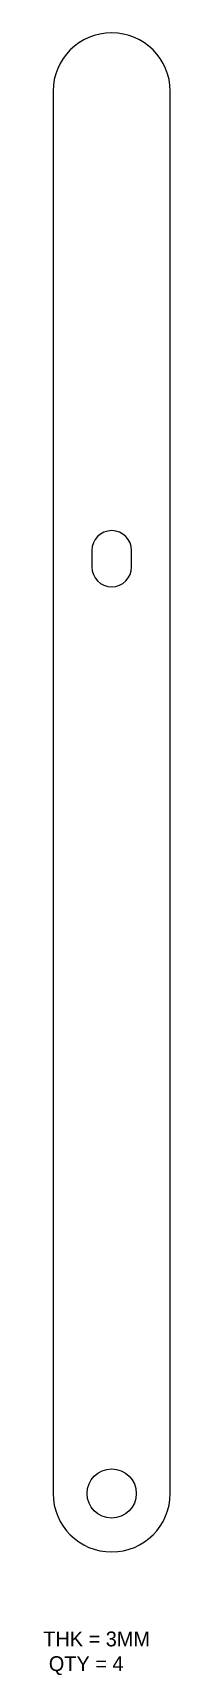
# Model space of a CAD drawing. Header units: millimetres. Extents: x -66 to 321, y -44 to 307.
# Drawn here: x 294.2 to 321.2, y -44.3 to 307.1 of the extents above.
import ezdxf

# ---------------------------------------------------------------- set-up
doc = ezdxf.new("R2010")
doc.units = ezdxf.units.MM

msp = doc.modelspace()

# ---------------------------------------------------------------- linework, layer by layer
at = {"color": 7, "linetype": 'Continuous', "lineweight": 25}
for p, q in [((296.16, 294.55), (296.16, -5.45)), ((321.16, -5.45), (321.16, 294.55)), ((304.41, 196.3), (304.41, 192.8)), ((312.91, 192.8), (312.91, 196.3))]:
    msp.add_line(p, q, dxfattribs=at)
msp.add_circle((308.66, -5.45), 5.25, dxfattribs=at)
for centre, radius, start, end in [((308.66, 294.55), 12.5, 0, 180), ((308.66, 196.3), 4.25, 0, 180), ((308.66, 192.8), 4.25, 180, 0), ((308.66, -5.45), 12.5, 180, 0)]:
    msp.add_arc(centre, radius, start, end, dxfattribs=at)

# ---------------------------------------------------------------- texts
at = {"insert": (294.06, -34.97), "char_height": 3.175, "attachment_point": 1}
msp.add_mtext_dynamic_manual_height_columns('THK = 3MM\\P QTY = 4', width=111.7726, gutter_width=15.88, heights=[0], dxfattribs=at)

doc.saveas('drawing.dxf')
